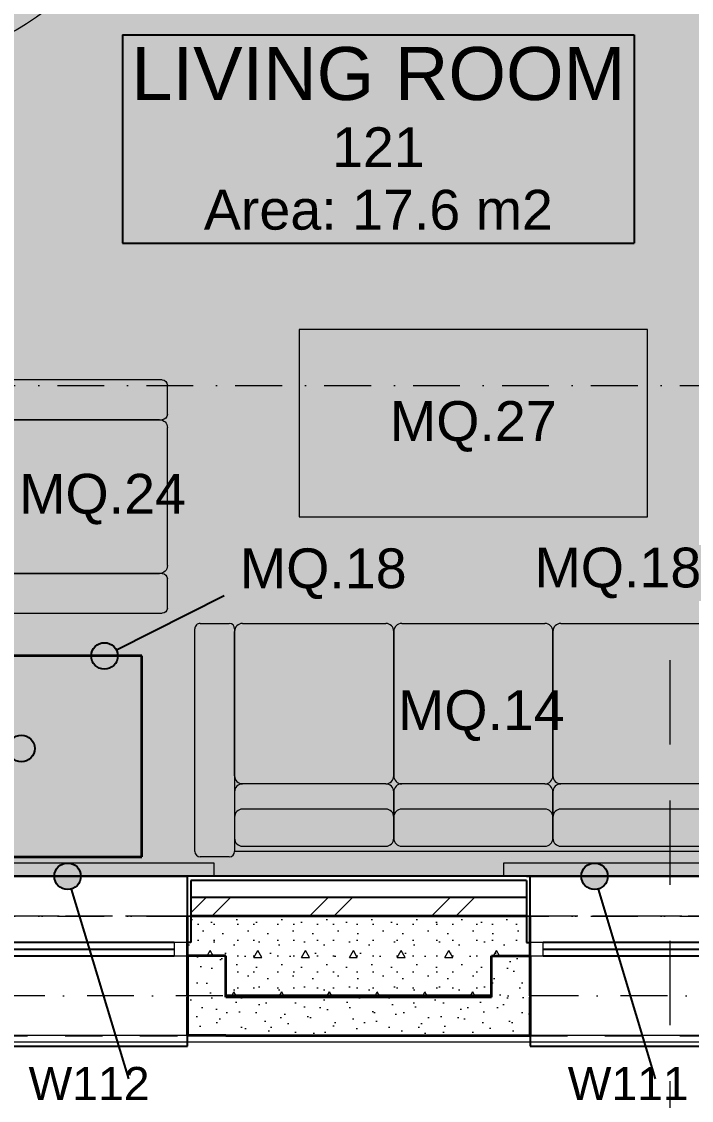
# Model space of a CAD drawing. Header units: millimetres. Extents: x -14278 to 101222, y -22378 to 34603.
# Drawn here: x 8934 to 11460, y -695 to 3372 of the extents above; entities that cross this region are included whole.
import ezdxf
from ezdxf.enums import TextEntityAlignment as Align

# ---------------------------------------------------------------- set-up
doc = ezdxf.new("R2010")
doc.units = ezdxf.units.MM
doc.header["$MEASUREMENT"] = 0
for name, pattern in [('Dashed', [282.222223, 141.111112, -141.111112]), ('Dot & Dashed', [335.138881, 176.388884, -88.194442, 0, -70.555556]), ('Hidden Line', [195.611112, 141.111112, -54.5]), ('Long Dashed', [529.166651, 317.499995, -211.666656])]:
    doc.linetypes.add(name, pattern=pattern)
for name, color, linetype in [('A-Zz_20_10_90-T_TextFFEInternal', 7, 'Continuous'), ('A-Zz_20_10_90-T_TextWindow', 7, 'Continuous'), ('A-Zz_60_50_80-P_MarkerSection', 7, 'Continuous'), ('NewA-Ee_25_10-M_WallsExternal', 7, 'Continuous'), ('NewA-Ee_25_10-M_WallsInternal', 7, 'Continuous'), ('NewA-Ee_30_40-M_Floors', 7, 'Continuous'), ('NewA-Ee_30_60-M_Pavements', 7, 'Continuous'), ('NewA-Ee_40_20-M_GeneralFFAndEInternalFixed', 7, 'Continuous'), ('NewA-Ee_40_20-M_GeneralFFAndEInternalMovable', 7, 'Continuous'), ('NewA-SL-M_SpacesExternal', 7, 'Continuous'), ('NewA-SL-M_SpacesInternal', 7, 'Continuous'), ('NewA-Ss_30_25-M_CeilingAndSoffitSystems', 7, 'Continuous'), ('NewA-Zz_20_10_90-T_TextFFEInternal', 7, 'Continuous'), ('NewA-Zz_35_40_80-M_GridStructural', 7, 'Continuous'), ('NewA-Zz_50_10_70-P_BoundarySiteRed', 7, 'Continuous'), ('NewA-Zz_50_90_00-M_GrossInternal', 7, 'Continuous')]:
    doc.layers.add(name, color=color, linetype=linetype)
doc.styles.add('GENERATED_STYLE_1', font='')
doc.styles.get('GENERATED_STYLE_1').set_extended_font_data('Arial')
pattern_1 = [(0, (0, 0), (0, 86.60254), [0, -50]), (0, (25, 43.3), (0, 86.60254), [0, -50])]
pattern_2 = [(45, (0, 175), (-55.68466, 55.68466), [0, -52.5, 0, -78.75]), (110, (175, 175), (74.0008, 26.9341), [0, -38.5, 0, -66.5])]

# ---------------------------------------------------------------- blocks, each defined once
blk = doc.blocks.new('Beam_1_1', base_point=(28050, 0))
at = {"layer": 'NewA-Ee_25_10-M_WallsExternal', "color": 251, "linetype": 'Dot & Dashed', "lineweight": 13}
blk.add_line((28050, 0), (8350, 0), dxfattribs=at)
at = {"layer": 'NewA-Ee_25_10-M_WallsExternal', "color": 6, "linetype": 'Hidden Line', "lineweight": 13}
blk.add_line((28050, 0), (8350, 0), dxfattribs=at)
blk = doc.blocks.new('LIVING ROOM_121_20_1', base_point=(10279.5, 2968.8))
at = {"layer": 'NewA-SL-M_SpacesInternal', "linetype": 'Continuous'}
for p, q in [((9315.2, 3322.4), (9315.2, 3008.1)), ((9315.2, 3322.4), (11243.9, 3322.4)), ((11243.9, 3322.4), (11243.9, 3008.1)), ((9315.2, 3008.1), (9315.2, 2772.4)), ((11243.9, 3008.1), (11243.9, 2772.4)), ((9315.2, 2772.4), (9315.2, 2536.6)), ((11243.9, 2772.4), (11243.9, 2536.6)), ((9315.2, 2536.6), (11243.9, 2536.6))]:
    blk.add_line(p, q, dxfattribs=at)
at = {"layer": 'NewA-SL-M_SpacesInternal', "color": 253, "linetype": 'Continuous', "lineweight": 13}
blk.add_line((8500.3, 150.3), (12799.2, 150.3), dxfattribs=at)
at = {"layer": 'NewA-SL-M_SpacesInternal', "color": 5, "lineweight": 70, "style": 'GENERATED_STYLE_1'}
for tag, height, p in [('ROOM_NAME', 200, (10279.5, 3276.6)), ('ROOM_NUMBER', 150, (10279.5, 2973.8)), ('adj_text', 150, (10279.5, 2738.1))]:
    blk.add_attdef(tag, text='', height=height, dxfattribs=at).set_placement(p, align=Align.TOP_CENTER)
blk = doc.blocks.new('TERRACE_Terrace_27_1', base_point=(12569.3, -4606.1))
at = {"layer": 'NewA-SL-M_SpacesExternal', "color": 253, "linetype": 'Continuous', "lineweight": 13}
blk.add_line((28524.7, -449.8), (7900.2, -449.8), dxfattribs=at)
at = {"layer": 'NewA-SL-M_SpacesExternal', "color": 5, "lineweight": 70, "style": 'GENERATED_STYLE_1'}
for tag, height, p in [('ROOM_NAME_0', 200, (12569.3, -4298.2)), ('ROOM_NAME_1', 150, (12569.3, -4601.1)), ('adj_text', 150, (12569.3, -4836.8))]:
    blk.add_attdef(tag, text='', height=height, dxfattribs=at).set_placement(p, align=Align.TOP_CENTER)
blk = doc.blocks.new('Mesh_1_1', base_point=(14339.9, 34603))
at = {"layer": 'NewA-Ee_30_60-M_Pavements', "color": 254, "linetype": 'Continuous', "lineweight": 13, "flags": 128}
blk.add_lwpolyline([(14339.9, 34603, -0.414214), (42830.6, 6112.3, -0.414214), (14339.9, -22378.4, -0.414214), (-14150.7, 6112.3, -0.414214)], format="xyb", close=True, dxfattribs=at)
blk.add_lwpolyline([(-474.7, 15724.7), (35324.7, 15724.7), (35324.7, 6075.3), (28524.7, 6075.3), (28524.7, -474.7), (7900.2, -474.7), (7900.2, 2666.8), (6124.7, 2666.8), (6124.7, 1525.3), (1425.3, 1525.3), (1425.3, 6075.3), (-474.7, 6075.3)], close=True, dxfattribs=at)
blk = doc.blocks.new('Slab_4_1', base_point=(11328, 15324.9))
at = {"layer": 'NewA-Ee_30_40-M_Floors', "linetype": 'Continuous', "lineweight": 13}
blk.add_hatch(color=254, dxfattribs=at).paths.add_polyline_path([(11328, 15324.9), (11328, 15099.7), (150.3, 15099.7), (150.3, 9350.5), (-124.9, 9350.5), (-124.9, 8300.5), (150.3, 8300.5), (150.3, 6700.3), (2050.3, 6700.3), (2050.3, 2150.3), (5499.7, 2150.3), (5499.7, 3091.8), (6214.3, 3091.8), (6214.3, 2766.8), (7714.3, 2766.8), (7714.3, 3091.8), (8455.6, 3091.8), (8500.3, 150.3), (16363.1, 150.3), (16363.1, -124.9), (17413.1, -124.9), (17413.1, 150.3), (27899.7, 150.3), (27899.7, 6700.3), (34699.7, 6700.3), (34699.7, 15099.7), (34639.4, 15099.7), (34639.4, 15324.9), (32809.4, 15324.9), (32809.4, 15099.7), (13158, 15099.7), (13158, 15324.9)])
at = {"layer": 'NewA-Ee_30_40-M_Floors', "color": 6, "linetype": 'Continuous', "lineweight": 13, "flags": 128}
blk.add_lwpolyline([(27899.7, 150.3), (17413.1, 150.3), (17413.1, -124.9), (16363.1, -124.9), (16363.1, 150.3), (8500.3, 150.3), (8455.6, 3091.8), (7714.3, 3091.8), (7714.3, 2766.8), (6214.3, 2766.8), (6214.3, 3091.8), (5499.7, 3091.8)], dxfattribs=at)
blk = doc.blocks.new('Slab_21_1', base_point=(8500.3, 150.3))
at = {"layer": 'NewA-Ss_30_25-M_CeilingAndSoffitSystems', "linetype": 'Continuous', "lineweight": 0}
blk.add_hatch(color=255, dxfattribs=at).paths.add_polyline_path([(8500.3, 150.3), (12783, 150.3), (12783, 4242), (8455.6, 4242), (8455.6, 3091.8), (8500.3, 3091.8)])
at = {"layer": 'NewA-Ss_30_25-M_CeilingAndSoffitSystems', "color": 6, "linetype": 'Continuous', "lineweight": 13, "flags": 128}
blk.add_lwpolyline([(8500.3, 150.3), (8500.3, 3091.8), (8455.6, 3091.8), (8455.6, 4242), (12783, 4242), (12783, 150.3)], close=True, dxfattribs=at)
blk = doc.blocks.new('Door 19_7')
at = {"layer": 'NewA-Ee_25_10-M_WallsInternal', "linetype": 'Continuous'}
for p, q in [((-224.4, 625.8), (-192.6, 657.6)), ((-192.6, 657.6), (-104.2, 569.2)), ((-136, 537.4), (-224.4, 625.8)), ((-104.2, 569.2), (-136, 537.4)), ((-136, 537.4), (-120.1, 553.3)), ((344.8, 56.6), (-136, 537.4)), ((-120.1, 553.3), (-104.2, 569.2)), ((360.7, 72.5), (-120.1, 553.3)), ((-120.1, 553.3), (360.7, 72.5)), ((-120.1, 553.3), (360.7, 72.5)), ((-104.2, 569.2), (376.6, 88.4)), ((344.8, 56.6), (376.6, 88.4)), ((376.6, 88.4), (360.7, 72.5)), ((376.6, 88.4), (465, 0)), ((360.7, 72.5), (344.8, 56.6)), ((433.2, -31.8), (344.8, 56.6)), ((-465, 0), (-505, 0)), ((-505, 0), (-505, -125)), ((-465, -125), (-465, 0)), ((465, 0), (433.2, -31.8)), ((505, 0), (465, 0)), ((465, 0), (465, -125)), ((505, -125), (505, 0)), ((-505, -125), (-465, -125)), ((465, -125), (505, -125))]:
    blk.add_line(p, q, dxfattribs=at)
at = {"layer": 'NewA-Ee_25_10-M_WallsInternal', "color": 92, "linetype": 'Continuous', "lineweight": 35}
for p, q in [((-505, 0), (-505, -125)), ((505, 0), (505, -125))]:
    blk.add_line(p, q, dxfattribs=at)
at = {"layer": 'NewA-Ee_25_10-M_WallsInternal', "color": 6, "linetype": 'Continuous', "lineweight": 13}
blk.add_arc((465, 0), 930, 135, 180, dxfattribs=at)
blk = doc.blocks.new('D Marker 19')
at = {"layer": 'NewA-Ee_25_10-M_WallsInternal', "style": 'GENERATED_STYLE_1'}
blk.add_attdef('AC_WIDO_ID', text='', height=125, dxfattribs=at).set_placement((-262.1, 94.8), align=Align.BOTTOM_LEFT)
blk = doc.blocks.new('Wall_43_1', base_point=(8455.6, 4242))
at = {"layer": 'NewA-Ee_25_10-M_WallsInternal', "color": 92, "linetype": 'Continuous', "lineweight": 35}
for p, q in [((8455.6, 4189.9), (8330.6, 4189.9)), ((8455.6, 3179.9), (8330.6, 3179.9))]:
    blk.add_line(p, q, dxfattribs=at)
at = {"layer": 'NewA-Ee_25_10-M_WallsInternal', "color": 92, "linetype": 'Continuous', "lineweight": 35, "flags": 128}
for points in [[(8330.6, 4242), (8330.6, 4189.9)], [(8455.6, 4189.9), (8455.6, 4242)], [(8330.6, 3179.9), (8330.6, 3091.8)], [(8455.6, 3091.8), (8455.6, 3179.9)], [(8330.6, 3091.8), (8455.6, 3091.8)]]:
    blk.add_lwpolyline(points, dxfattribs=at)
at = {"layer": 'NewA-Ee_25_10-M_WallsInternal', "linetype": 'Continuous', "xscale": -1, "zscale": 1000, "rotation": 270}
blk.add_blockref('Door 19_7', (8455.6, 3684.9), dxfattribs=at)
at = {"layer": 'NewA-Ee_25_10-M_WallsInternal'}
ref = blk.add_blockref('D Marker 19', (8455.6, 3684.9), dxfattribs=dict(at, rotation=270))
ref.add_attrib('AC_WIDO_ID', 'D121', dxfattribs={"color": 7, "height": 125, "rotation": 90, "style": 'GENERATED_STYLE_1'}).set_placement((8670.2, 3475.3), align=Align.BOTTOM_LEFT)
blk = doc.blocks.new('Window 19_5')
at = {"layer": 'NewA-Ee_25_10-M_WallsExternal', "linetype": 'Continuous'}
for p, q in [((-372, 300), (-372, 340)), ((-372, 340), (372, 340)), ((372, 340), (372, 300)), ((-322, 0), (322, 0)), ((-322, -25), (322, -25)), ((322, -50), (-322, -50)), ((-372, -300.1), (372, -300.1))]:
    blk.add_line(p, q, dxfattribs=at)
at = {"layer": 'NewA-Ee_25_10-M_WallsExternal', "linetype": 'Dashed'}
blk.add_line((-372, 300), (372, 300), dxfattribs=at)
at = {"layer": 'NewA-Ee_25_10-M_WallsExternal', "color": 24, "linetype": 'Continuous', "lineweight": 13}
for p, q in [((-372, 0), (-322, 0)), ((-322, 0), (-322, -50)), ((322, -50), (322, 0)), ((322, 0), (372, 0)), ((-322, -50), (-372, -50)), ((372, -50), (322, -50))]:
    blk.add_line(p, q, dxfattribs=at)
at = {"layer": 'NewA-Ee_25_10-M_WallsExternal', "color": 92, "linetype": 'Continuous', "lineweight": 35}
for p, q in [((-372, 0), (-372, -50)), ((372, 0), (372, -50))]:
    blk.add_line(p, q, dxfattribs=at)
blk = doc.blocks.new('Wall_57_1', base_point=(16200, 0))
at = {"layer": 'NewA-Ee_25_10-M_WallsExternal', "linetype": 'Continuous', "lineweight": 13}
h = blk.add_hatch(dxfattribs=at)
h.set_pattern_fill('Plaster_0001', color=6, style=0, pattern_type=2)
h.set_pattern_definition(pattern_1)
h.paths.add_polyline_path([(9573, 150.3), (9560, 150.3), (9560, -99.8), (9573, -99.8)])
h = blk.add_hatch(dxfattribs=at)
h.set_pattern_fill('Plaster_0001', color=6, style=0, pattern_type=2)
h.set_pattern_definition(pattern_1)
h.paths.add_polyline_path([(10838.3, 150.3), (9573, 150.3), (9573, 133.9), (10838.3, 133.9)])
h = blk.add_hatch(dxfattribs=at)
h.set_pattern_fill('Plaster_0001', color=6, style=0, pattern_type=2)
h.set_pattern_definition(pattern_1)
h.paths.add_polyline_path([(10838.3, 150.3), (10838.3, -99.8), (10851.3, -99.8), (10851.3, 150.3)])
h = blk.add_hatch(dxfattribs=at)
h.set_pattern_fill('Insulation_0001', color=6, style=0, pattern_type=2)
h.set_pattern_definition([(45, (0, 0), (-229.81, 229.81), []), (45, (-45.96, 45.96), (-229.81, 229.81), [])])
h.paths.add_polyline_path([(9573, 0), (10838.3, 0), (10838.3, 70.4), (9573, 70.4)])
h = blk.add_hatch(dxfattribs=at)
h.set_pattern_fill('Structural_Concrete_0001', color=6, style=0, pattern_type=2)
h.set_pattern_definition([(0, (0, 0), (0, 311.769), [30, -150]), (0, (90, 155.9), (0, 311.769), [30, -150]), (60, (0, 0), (-270, 155.885), [30, -150]), (60, (180, 0), (-270, 155.885), [30, -150]), (120, (30, 0), (270, 155.885), [30, -150]), (120, (210, 0), (270, 155.885), [30, -150]), (0, (0, 30), (0, 60), [0, -60, 0, -90]), (45, (30, 30), (-42.4264, 42.4264), [0, -45, 0, -75])])
h.paths.add_polyline_path([(9560, -149.8), (9705, -149.8), (9705, -300), (10706.3, -300), (10706.3, -149.8), (10851.3, -149.8), (10851.3, -99.8), (10838.3, -99.8), (10838.3, 0), (9573, 0), (9573, -99.8), (9560, -99.8)])
h = blk.add_hatch(dxfattribs=at)
h.set_pattern_fill('Cut_Stone_0001', color=6, style=0, pattern_type=2)
h.set_pattern_definition(pattern_2)
h.paths.add_polyline_path([(9705, -449.8), (9705, -149.8), (9560, -149.8), (9560, -449.8)])
h = blk.add_hatch(dxfattribs=at)
h.set_pattern_fill('Cut_Stone_0001', color=6, style=0, pattern_type=2)
h.set_pattern_definition(pattern_2)
h.paths.add_polyline_path([(10706.3, -449.8), (10851.3, -449.8), (10851.3, -149.8), (10706.3, -149.8)])
h = blk.add_hatch(dxfattribs=at)
h.set_pattern_fill('Cut_Stone_0001', color=6, style=0, pattern_type=2)
h.set_pattern_definition(pattern_2)
h.paths.add_polyline_path([(10706.3, -304.8), (9705, -304.8), (9705, -449.8), (10706.3, -449.8)])
at = {"layer": 'NewA-Ee_25_10-M_WallsExternal', "linetype": 'Continuous'}
for p, q in [((9573, 150.3), (9560, 150.3)), ((9560, -99.8), (9560, 150.3)), ((9560, 133.9), (9560, 150.3)), ((9560, 70.4), (9560, 133.9)), ((10838.3, 133.9), (9573, 133.9)), ((9573, 133.9), (9573, -99.8)), ((10838.3, 150.3), (10851.3, 150.3)), ((10838.3, 133.9), (10838.3, -99.8)), ((10851.3, -99.8), (10851.3, 150.3)), ((10851.3, 133.9), (10851.3, 150.3)), ((10851.3, 70.4), (10851.3, 133.9)), ((9560, 0), (9560, 70.4)), ((10838.3, 70.4), (9573, 70.4)), ((10851.3, 0), (10851.3, 70.4)), ((9573, -99.8), (9560, -99.8)), ((10838.3, -99.8), (10851.3, -99.8))]:
    blk.add_line(p, q, dxfattribs=at)
at = {"layer": 'NewA-Ee_25_10-M_WallsExternal', "color": 92, "linetype": 'Continuous', "lineweight": 35}
for p, q in [((9560, -99.8), (9560, 0)), ((10838.3, 0), (9573, 0)), ((10851.3, -99.8), (10851.3, 0)), ((9560, -149.8), (9560, -99.8)), ((10851.3, -149.8), (10851.3, -99.8)), ((9705, -149.8), (9560, -149.8)), ((9560, -149.8), (9560, -449.8)), ((9560, -300), (9560, -149.8)), ((9705, -304.8), (9705, -149.8)), ((10706.3, -149.8), (10851.3, -149.8)), ((10706.3, -304.8), (10706.3, -149.8)), ((10851.3, -149.8), (10851.3, -449.8)), ((10851.3, -300), (10851.3, -149.8)), ((9560, -449.8), (9560, -304.8)), ((10706.3, -300), (9705, -300)), ((10706.3, -304.8), (9705, -304.8)), ((10851.3, -449.8), (10851.3, -304.8)), ((9705, -449.8), (9560, -449.8)), ((10706.3, -449.8), (10851.3, -449.8))]:
    blk.add_line(p, q, dxfattribs=at)
at = {"layer": 'NewA-Ee_25_10-M_WallsExternal', "linetype": 'Continuous', "flags": 128}
blk.add_lwpolyline([(10838.3, 150.3), (9573, 150.3)], dxfattribs=at)
at = {"layer": 'NewA-Ee_25_10-M_WallsExternal', "color": 92, "linetype": 'Continuous', "lineweight": 35, "flags": 128}
blk.add_lwpolyline([(9705, -449.8), (10706.3, -449.8)], dxfattribs=at)
at = {"layer": 'NewA-Ee_25_10-M_WallsExternal', "linetype": 'Continuous', "xscale": -1, "zscale": 1000, "rotation": 180}
for p in [(9188, -149.8), (11223.3, -149.8)]:
    blk.add_blockref('Window 19_5', p, dxfattribs=at)
blk = doc.blocks.new('Standard grid marker_2')
at = {"layer": 'NewA-Zz_35_40_80-M_GridStructural', "color": 6, "linetype": 'Dot & Dashed', "lineweight": 13}
blk.add_line((1000, 0), (40175.6, 0), dxfattribs=at)
at = {"layer": 'NewA-Zz_35_40_80-M_GridStructural', "style": 'GENERATED_STYLE_1'}
blk.add_attdef('AC_MarkerText_1', text='', height=250, dxfattribs=at).set_placement((41425.6, 14.3), align=Align.MIDDLE_CENTER)
blk = doc.blocks.new('Standard grid marker_4')
at = {"layer": 'NewA-Zz_35_40_80-M_GridStructural', "color": 6, "linetype": 'Dot & Dashed', "lineweight": 13}
blk.add_line((1000, 0), (40175.6, 0), dxfattribs=at)
blk = doc.blocks.new('Sofa 19')
at = {"layer": 'NewA-Ee_40_20-M_GeneralFFAndEInternalMovable', "color": 1, "linetype": 'Continuous', "lineweight": 18}
for p, q in [((20, 980), (130, 980)), ((750, 980), (860, 980)), ((0, 20), (0, 960)), ((150, 960), (150, 20)), ((150, 960), (730, 960)), ((700, 940), (180, 940)), ((730, 20), (730, 960)), ((880, 960), (880, 20)), ((150, 910), (150, 734.7)), ((730, 734.7), (730, 910)), ((180, 800), (700, 800)), ((180, 704.7), (700, 704.7)), ((180, 704.7), (700, 704.7)), ((150, 30), (150, 674.7)), ((730, 674.7), (730, 30)), ((130, 0), (20, 0)), ((700, 0), (180, 0)), ((860, 0), (750, 0))]:
    blk.add_line(p, q, dxfattribs=at)
for centre, radius, start, end in [((20, 960), 20, 90, 180), ((130, 960), 20, 0, 90), ((750, 960), 20, 90, 180), ((860, 960), 20, 0, 90), ((180, 910), 30, 90, 180), ((700, 910), 30, 0, 90), ((180, 830), 30, 180, 270), ((700, 830), 30, 270, 0), ((180, 734.7), 30, 180, 270), ((700, 734.7), 30, 270, 0), ((180, 674.7), 30, 90, 180), ((700, 674.7), 30, 0, 90), ((20, 20), 20, 180, 270), ((130, 20), 20, 270, 0), ((180, 30), 30, 180, 270), ((700, 30), 30, 270, 0), ((750, 20), 20, 180, 270), ((860, 20), 20, 270, 0)]:
    blk.add_arc(centre, radius, start, end, dxfattribs=at)
blk = doc.blocks.new('Rectangular Table 01 19')
at = {"layer": 'NewA-Ee_40_20-M_GeneralFFAndEInternalMovable', "color": 92, "linetype": 'Continuous', "lineweight": 35}
for p, q in [((706.4375, 757.2375), (0, 757.2375)), ((0, 757.2375), (0, 0)), ((706.4375, 0), (706.4375, 757.2375)), ((0, 0), (706.4375, 0))]:
    blk.add_line(p, q, dxfattribs=at)
blk = doc.blocks.new('Sofa 19_2')
at = {"layer": 'NewA-Ee_40_20-M_GeneralFFAndEInternalMovable', "color": 1, "linetype": 'Continuous', "lineweight": 18}
for p, q in [((0, 20), (0, 860)), ((20, 880), (130, 880)), ((150, 860), (150, 20)), ((150, 860), (1950, 860)), ((1950, 20), (1950, 860)), ((1970, 880), (2080, 880)), ((2100, 860), (2100, 20)), ((720, 840), (180, 840)), ((1320, 840), (780, 840)), ((1920, 840), (1380, 840)), ((150, 810), (150, 634.7)), ((750, 634.7), (750, 810)), ((750, 810), (750, 634.7)), ((1350, 634.7), (1350, 810)), ((1350, 810), (1350, 634.7)), ((1950, 634.7), (1950, 810)), ((180, 700), (720, 700)), ((780, 700), (1320, 700)), ((1380, 700), (1920, 700)), ((150, 30), (150, 574.7)), ((180, 604.7), (720, 604.7)), ((180, 604.7), (720, 604.7)), ((750, 574.7), (750, 30)), ((750, 30), (750, 574.7)), ((780, 604.7), (1320, 604.7)), ((780, 604.7), (1320, 604.7)), ((1350, 574.7), (1350, 30)), ((1350, 30), (1350, 574.7)), ((1380, 604.7), (1920, 604.7)), ((1380, 604.7), (1920, 604.7)), ((1950, 574.7), (1950, 30)), ((130, 0), (20, 0)), ((720, 0), (180, 0)), ((1320, 0), (780, 0)), ((1920, 0), (1380, 0)), ((2080, 0), (1970, 0))]:
    blk.add_line(p, q, dxfattribs=at)
for centre, radius, start, end in [((20, 860), 20, 90, 180), ((130, 860), 20, 0, 90), ((1970, 860), 20, 90, 180), ((2080, 860), 20, 0, 90), ((180, 810), 30, 90, 180), ((720, 810), 30, 0, 90), ((780, 810), 30, 90, 180), ((1320, 810), 30, 0, 90), ((1380, 810), 30, 90, 180), ((1920, 810), 30, 0, 90), ((180, 730), 30, 180, 270), ((720, 730), 30, 270, 0), ((780, 730), 30, 180, 270), ((1320, 730), 30, 270, 0), ((1380, 730), 30, 180, 270), ((1920, 730), 30, 270, 0), ((180, 634.7), 30, 180, 270), ((720, 634.7), 30, 270, 0), ((780, 634.7), 30, 180, 270), ((1320, 634.7), 30, 270, 0), ((1380, 634.7), 30, 180, 270), ((1920, 634.7), 30, 270, 0), ((180, 574.7), 30, 90, 180), ((720, 574.7), 30, 0, 90), ((780, 574.7), 30, 90, 180), ((1320, 574.7), 30, 0, 90), ((1380, 574.7), 30, 90, 180), ((1920, 574.7), 30, 0, 90), ((20, 20), 20, 180, 270), ((130, 20), 20, 270, 0), ((180, 30), 30, 180, 270), ((720, 30), 30, 270, 0), ((780, 30), 30, 180, 270), ((1320, 30), 30, 270, 0), ((1380, 30), 30, 180, 270), ((1920, 30), 30, 270, 0), ((1970, 20), 20, 180, 270), ((2080, 20), 20, 270, 0)]:
    blk.add_arc(centre, radius, start, end, dxfattribs=at)
blk = doc.blocks.new('Rectangular Table 01 19_2')
at = {"layer": 'NewA-Ee_40_20-M_GeneralFFAndEInternalMovable', "color": 1, "linetype": 'Continuous', "lineweight": 18}
for p, q in [((1312.8625, 706.4375), (0, 706.4375)), ((0, 706.4375), (0, 0)), ((1312.8625, 0), (1312.8625, 706.4375)), ((0, 0), (1312.8625, 0))]:
    blk.add_line(p, q, dxfattribs=at)
blk = doc.blocks.new('Venetian Blind 19_2')
at = {"layer": 'NewA-Ee_40_20-M_GeneralFFAndEInternalFixed', "color": 1, "linetype": 'Continuous', "lineweight": 18}
for p, q in [((944, 50), (0, 50)), ((0, 50), (0, 0)), ((944, 0), (944, 50)), ((0, 0), (944, 0))]:
    blk.add_line(p, q, dxfattribs=at)
blk = doc.blocks.new('Line_39_1', base_point=(9698.1, 1208))
at = {"layer": 'NewA-Zz_20_10_90-T_TextFFEInternal', "linetype": 'Continuous'}
blk.add_hatch(color=256, dxfattribs=at).paths.add_polyline_path([(9296.9, 980.9), (9293.1, 1000), (9282.3, 1016.2), (9266, 1027.1), (9246.9, 1030.9), (9227.8, 1027.1), (9211.6, 1016.2), (9200.7, 1000), (9196.9, 980.9), (9200.7, 961.7), (9211.6, 945.5), (9227.8, 934.7), (9246.9, 930.9), (9266, 934.7), (9282.3, 945.5), (9293.1, 961.7)])
blk.add_line((9698.1, 1208), (9291.6, 1003.4), dxfattribs=at)
blk.add_circle((9246.9, 980.9), 50, dxfattribs=at)
blk = doc.blocks.new('Line_40_1', base_point=(7187.7, 632.3))
at = {"layer": 'NewA-Zz_20_10_90-T_TextFFEInternal', "linetype": 'Continuous'}
blk.add_hatch(color=256, dxfattribs=at).paths.add_polyline_path([(8984, 632.3), (8980.2, 651.4), (8969.4, 667.7), (8953.1, 678.5), (8934, 682.3), (8914.9, 678.5), (8898.7, 667.7), (8887.8, 651.4), (8884, 632.3), (8887.8, 613.2), (8898.7, 597), (8914.9, 586.1), (8934, 582.3), (8953.1, 586.1), (8969.4, 597), (8980.2, 613.2)])
blk.add_line((7187.7, 632.3), (8884, 632.3), dxfattribs=at)
blk.add_circle((8934, 632.3), 50, dxfattribs=at)
blk = doc.blocks.new('Line_53_1', base_point=(9338.2, -613.6))
at = {"layer": 'NewA-Zz_20_10_90-T_TextFFEInternal', "linetype": 'Continuous'}
blk.add_hatch(color=256, dxfattribs=at).paths.add_polyline_path([(9158, 150.3), (9154.2, 169.4), (9143.3, 185.6), (9127.1, 196.5), (9108, 200.3), (9088.8, 196.5), (9072.6, 185.6), (9061.8, 169.4), (9058, 150.3), (9061.8, 131.2), (9072.6, 114.9), (9088.8, 104.1), (9108, 100.3), (9127.1, 104.1), (9143.3, 114.9), (9154.2, 131.2)])
blk.add_line((9338.2, -613.6), (9122.4, 102.4), dxfattribs=at)
blk.add_circle((9108, 150.3), 50, dxfattribs=at)
blk = doc.blocks.new('Line_54_1', base_point=(11324.8, -613.6))
at = {"layer": 'NewA-Zz_20_10_90-T_TextFFEInternal', "linetype": 'Continuous'}
blk.add_hatch(color=256, dxfattribs=at).paths.add_polyline_path([(11144.6, 150.3), (11140.8, 169.4), (11130, 185.6), (11113.8, 196.5), (11094.6, 200.3), (11075.5, 196.5), (11059.3, 185.6), (11048.4, 169.4), (11044.6, 150.3), (11048.4, 131.2), (11059.3, 114.9), (11075.5, 104.1), (11094.6, 100.3), (11113.8, 104.1), (11130, 114.9), (11140.8, 131.2)])
blk.add_line((11324.8, -613.6), (11109.1, 102.4), dxfattribs=at)
blk.add_circle((11094.6, 150.3), 50, dxfattribs=at)
blk = doc.blocks.new('Cutting Plane_2_1', base_point=(11379.6, -2269))
at = {"layer": 'A-Zz_60_50_80-P_MarkerSection', "color": 6, "linetype": 'Long Dashed', "lineweight": 13}
blk.add_line((11379.6, -1469), (11379.6, 1143.6), dxfattribs=at)
blk = doc.blocks.new('Label_11_1', base_point=(10796.5, -489.8))
at = {"layer": 'A-Zz_20_10_90-T_TextWindow', "insert": (11221.5, -568.4), "char_height": 125, "attachment_point": 2, "style": 'GENERATED_STYLE_1'}
blk.add_mtext('\\fArial|b0|i0|c0|p34;W111\\fArial|b0|i0|c0|p34;\\fArial|b0|i0|c0|p34;\\fArial|b0|i0|c0|p34;\\fArial|b0|i0|c0|p34;\\fArial|b0|i0|c0|p34;\\fArial|b0|i0|c0|p34;\\fArial|b0|i0|c0|p34;\\fArial|b0|i0|c0|p34;\\fArial|b0|i0|c0|p34;\\fArial|b0|i0|c0|p34;\\fArial|b0|i0|c0|p34;\\fArial|b0|i0|c0|p34;\\fArial|b0|i0|c0|p34;\\fArial|b0|i0|c0|p34;\\fArial|b0|i0|c0|p34;\\fArial|b0|i0|c0|p34;\\fArial|b0|i0|c0|p34;\\fArial|b0|i0|c0|p34;\\fArial|b0|i0|c0|p34;\\fArial|b0|i0|c0|p34;\\fArial|b0|i0|c0|p34;\\fArial|b0|i0|c0|p34;\\fArial|b0|i0|c0|p34;\\fArial|b0|i0|c0|p34;\\fArial|b0|i0|c0|p34;\\fArial|b0|i0|c0|p34;\\fArial|b0|i0|c0|p34;\\fArial|b0|i0|c0|p34;\\fArial|b0|i0|c0|p34;}', dxfattribs=at)
blk = doc.blocks.new('Label_12_1', base_point=(8763.7, -489.8))
at = {"layer": 'A-Zz_20_10_90-T_TextWindow', "insert": (9188.7, -568.4), "char_height": 125, "attachment_point": 2, "style": 'GENERATED_STYLE_1'}
blk.add_mtext('\\fArial|b0|i0|c0|p34;W112\\fArial|b0|i0|c0|p34;\\fArial|b0|i0|c0|p34;\\fArial|b0|i0|c0|p34;\\fArial|b0|i0|c0|p34;\\fArial|b0|i0|c0|p34;\\fArial|b0|i0|c0|p34;\\fArial|b0|i0|c0|p34;\\fArial|b0|i0|c0|p34;\\fArial|b0|i0|c0|p34;\\fArial|b0|i0|c0|p34;\\fArial|b0|i0|c0|p34;\\fArial|b0|i0|c0|p34;\\fArial|b0|i0|c0|p34;\\fArial|b0|i0|c0|p34;\\fArial|b0|i0|c0|p34;\\fArial|b0|i0|c0|p34;\\fArial|b0|i0|c0|p34;\\fArial|b0|i0|c0|p34;\\fArial|b0|i0|c0|p34;\\fArial|b0|i0|c0|p34;\\fArial|b0|i0|c0|p34;\\fArial|b0|i0|c0|p34;\\fArial|b0|i0|c0|p34;\\fArial|b0|i0|c0|p34;\\fArial|b0|i0|c0|p34;\\fArial|b0|i0|c0|p34;\\fArial|b0|i0|c0|p34;\\fArial|b0|i0|c0|p34;\\fArial|b0|i0|c0|p34;}', dxfattribs=at)
blk = doc.blocks.new('Label_40_1', base_point=(10242.9, 935.8))
at = {"layer": 'A-Zz_20_10_90-T_TextFFEInternal', "insert": (10667.9, 851.5), "char_height": 150, "attachment_point": 2, "style": 'GENERATED_STYLE_1'}
blk.add_mtext('\\fArial|b0|i0|c0|p34;MQ.14\\fArial|b0|i0|c0|p34;\\fArial|b0|i0|c0|p34;\\fArial|b0|i0|c0|p34;\\fArial|b0|i0|c0|p34;\\fArial|b0|i0|c0|p34;\\fArial|b0|i0|c0|p34;\\fArial|b0|i0|c0|p34;\\fArial|b0|i0|c0|p34;\\fArial|b0|i0|c0|p34;\\fArial|b0|i0|c0|p34;\\fArial|b0|i0|c0|p34;\\fArial|b0|i0|c0|p34;\\fArial|b0|i0|c0|p34;\\fArial|b0|i0|c0|p34;\\fArial|b0|i0|c0|p34;\\fArial|b0|i0|c0|p34;\\fArial|b0|i0|c0|p34;\\fArial|b0|i0|c0|p34;\\fArial|b0|i0|c0|p34;\\fArial|b0|i0|c0|p34;\\fArial|b0|i0|c0|p34;\\fArial|b0|i0|c0|p34;\\fArial|b0|i0|c0|p34;\\fArial|b0|i0|c0|p34;\\fArial|b0|i0|c0|p34;\\fArial|b0|i0|c0|p34;\\fArial|b0|i0|c0|p34;\\fArial|b0|i0|c0|p34;\\fArial|b0|i0|c0|p34;}', dxfattribs=at)
blk = doc.blocks.new('Label_42_1', base_point=(10212.4, 2025.8))
at = {"layer": 'A-Zz_20_10_90-T_TextFFEInternal', "insert": (10637.4, 1941.5), "char_height": 150, "attachment_point": 2, "style": 'GENERATED_STYLE_1'}
blk.add_mtext('\\fArial|b0|i0|c0|p34;MQ.27\\fArial|b0|i0|c0|p34;\\fArial|b0|i0|c0|p34;\\fArial|b0|i0|c0|p34;\\fArial|b0|i0|c0|p34;\\fArial|b0|i0|c0|p34;\\fArial|b0|i0|c0|p34;\\fArial|b0|i0|c0|p34;\\fArial|b0|i0|c0|p34;\\fArial|b0|i0|c0|p34;\\fArial|b0|i0|c0|p34;\\fArial|b0|i0|c0|p34;\\fArial|b0|i0|c0|p34;\\fArial|b0|i0|c0|p34;\\fArial|b0|i0|c0|p34;\\fArial|b0|i0|c0|p34;\\fArial|b0|i0|c0|p34;\\fArial|b0|i0|c0|p34;\\fArial|b0|i0|c0|p34;\\fArial|b0|i0|c0|p34;\\fArial|b0|i0|c0|p34;\\fArial|b0|i0|c0|p34;\\fArial|b0|i0|c0|p34;\\fArial|b0|i0|c0|p34;\\fArial|b0|i0|c0|p34;\\fArial|b0|i0|c0|p34;\\fArial|b0|i0|c0|p34;\\fArial|b0|i0|c0|p34;\\fArial|b0|i0|c0|p34;\\fArial|b0|i0|c0|p34;}', dxfattribs=at)
blk = doc.blocks.new('Label_43_1', base_point=(8814.5, 1751.7))
at = {"layer": 'A-Zz_20_10_90-T_TextFFEInternal', "insert": (9239.5, 1667.4), "char_height": 150, "attachment_point": 2, "style": 'GENERATED_STYLE_1'}
blk.add_mtext('\\fArial|b0|i0|c0|p34;MQ.24\\fArial|b0|i0|c0|p34;\\fArial|b0|i0|c0|p34;\\fArial|b0|i0|c0|p34;\\fArial|b0|i0|c0|p34;\\fArial|b0|i0|c0|p34;\\fArial|b0|i0|c0|p34;\\fArial|b0|i0|c0|p34;\\fArial|b0|i0|c0|p34;\\fArial|b0|i0|c0|p34;\\fArial|b0|i0|c0|p34;\\fArial|b0|i0|c0|p34;\\fArial|b0|i0|c0|p34;\\fArial|b0|i0|c0|p34;\\fArial|b0|i0|c0|p34;\\fArial|b0|i0|c0|p34;\\fArial|b0|i0|c0|p34;\\fArial|b0|i0|c0|p34;\\fArial|b0|i0|c0|p34;\\fArial|b0|i0|c0|p34;\\fArial|b0|i0|c0|p34;\\fArial|b0|i0|c0|p34;\\fArial|b0|i0|c0|p34;\\fArial|b0|i0|c0|p34;\\fArial|b0|i0|c0|p34;\\fArial|b0|i0|c0|p34;\\fArial|b0|i0|c0|p34;\\fArial|b0|i0|c0|p34;\\fArial|b0|i0|c0|p34;\\fArial|b0|i0|c0|p34;}', dxfattribs=at)
blk = doc.blocks.new('Label_107_1', base_point=(10757.4, 1473.6))
at = {"layer": 'A-Zz_20_10_90-T_TextFFEInternal', "insert": (11182.4, 1389.3), "char_height": 150, "attachment_point": 2, "style": 'GENERATED_STYLE_1'}
blk.add_mtext('\\fArial|b0|i0|c0|p34;MQ.18\\fArial|b0|i0|c0|p34;\\fArial|b0|i0|c0|p34;\\fArial|b0|i0|c0|p34;\\fArial|b0|i0|c0|p34;\\fArial|b0|i0|c0|p34;\\fArial|b0|i0|c0|p34;\\fArial|b0|i0|c0|p34;\\fArial|b0|i0|c0|p34;\\fArial|b0|i0|c0|p34;\\fArial|b0|i0|c0|p34;\\fArial|b0|i0|c0|p34;\\fArial|b0|i0|c0|p34;\\fArial|b0|i0|c0|p34;\\fArial|b0|i0|c0|p34;\\fArial|b0|i0|c0|p34;\\fArial|b0|i0|c0|p34;\\fArial|b0|i0|c0|p34;\\fArial|b0|i0|c0|p34;\\fArial|b0|i0|c0|p34;\\fArial|b0|i0|c0|p34;\\fArial|b0|i0|c0|p34;\\fArial|b0|i0|c0|p34;\\fArial|b0|i0|c0|p34;\\fArial|b0|i0|c0|p34;\\fArial|b0|i0|c0|p34;\\fArial|b0|i0|c0|p34;\\fArial|b0|i0|c0|p34;\\fArial|b0|i0|c0|p34;\\fArial|b0|i0|c0|p34;}', dxfattribs=at)
blk = doc.blocks.new('Label_108_1', base_point=(9646.7, 1470.7))
at = {"layer": 'A-Zz_20_10_90-T_TextFFEInternal', "insert": (10071.7, 1386.4), "char_height": 150, "attachment_point": 2, "style": 'GENERATED_STYLE_1'}
blk.add_mtext('\\fArial|b0|i0|c0|p34;MQ.18\\fArial|b0|i0|c0|p34;\\fArial|b0|i0|c0|p34;\\fArial|b0|i0|c0|p34;\\fArial|b0|i0|c0|p34;\\fArial|b0|i0|c0|p34;\\fArial|b0|i0|c0|p34;\\fArial|b0|i0|c0|p34;\\fArial|b0|i0|c0|p34;\\fArial|b0|i0|c0|p34;\\fArial|b0|i0|c0|p34;\\fArial|b0|i0|c0|p34;\\fArial|b0|i0|c0|p34;\\fArial|b0|i0|c0|p34;\\fArial|b0|i0|c0|p34;\\fArial|b0|i0|c0|p34;\\fArial|b0|i0|c0|p34;\\fArial|b0|i0|c0|p34;\\fArial|b0|i0|c0|p34;\\fArial|b0|i0|c0|p34;\\fArial|b0|i0|c0|p34;\\fArial|b0|i0|c0|p34;\\fArial|b0|i0|c0|p34;\\fArial|b0|i0|c0|p34;\\fArial|b0|i0|c0|p34;\\fArial|b0|i0|c0|p34;\\fArial|b0|i0|c0|p34;\\fArial|b0|i0|c0|p34;\\fArial|b0|i0|c0|p34;\\fArial|b0|i0|c0|p34;}', dxfattribs=at)

msp = doc.modelspace()

# ---------------------------------------------------------------- hatches: boundary and pattern name
at = {"layer": 'NewA-Zz_50_90_00-M_GrossInternal', "linetype": 'Continuous', "lineweight": 140}
msp.add_hatch(color=1, dxfattribs=at).paths.add_polyline_path([(150.3, 15099.7), (34699.7, 15099.7), (34699.7, 6700.3), (27899.7, 6700.3), (27899.7, 150.3), (8500.3, 150.3), (8500.3, 3091.8), (5499.7, 3091.8), (5499.7, 2150.3), (2050.3, 2150.3), (2050.3, 6700.3), (150.3, 6700.3)])

# ---------------------------------------------------------------- linework, layer by layer
at = {"layer": 'NewA-Zz_50_10_70-P_BoundarySiteRed', "color": 1, "linetype": 'Continuous', "lineweight": 140}
msp.add_circle((14339.9, 6112.3), 28490.7, dxfattribs=at)
at = {"layer": 'NewA-Zz_50_90_00-M_GrossInternal', "linetype": 'Continuous', "flags": 128}
msp.add_lwpolyline([(150.3, 15099.7), (34699.7, 15099.7), (34699.7, 6700.3), (27899.7, 6700.3), (27899.7, 150.3), (8500.3, 150.3), (8500.3, 3091.8), (5499.7, 3091.8), (5499.7, 2150.3), (2050.3, 2150.3), (2050.3, 6700.3), (150.3, 6700.3)], close=True, dxfattribs=at)

# ---------------------------------------------------------------- block references
at = {"layer": 'A-Zz_20_10_90-T_TextFFEInternal', "color": 6, "linetype": 'Continuous', "lineweight": 13}
for name, p in [('Label_42_1', (10212.4, 2025.8)), ('Label_43_1', (8814.5, 1751.7)), ('Label_108_1', (9646.7, 1470.7)), ('Label_107_1', (10757.4, 1473.6)), ('Label_40_1', (10242.9, 935.8))]:
    msp.add_blockref(name, p, dxfattribs=at)
at = {"layer": 'A-Zz_20_10_90-T_TextWindow', "color": 6, "linetype": 'Continuous', "lineweight": 13}
for name, p in [('Label_12_1', (8763.7, -489.8)), ('Label_11_1', (10796.5, -489.8))]:
    msp.add_blockref(name, p, dxfattribs=at)
at = {"layer": 'A-Zz_60_50_80-P_MarkerSection', "color": 6, "lineweight": 13}
msp.add_blockref('Cutting Plane_2_1', (11379.6, -2269), dxfattribs=at)
at = {"layer": 'NewA-Ee_25_10-M_WallsExternal', "color": 6, "lineweight": 13}
msp.add_blockref('Beam_1_1', (28050, 0), dxfattribs=at)
at = {"layer": 'NewA-Ee_25_10-M_WallsExternal', "color": 92, "lineweight": 35}
msp.add_blockref('Wall_57_1', (16200, 0), dxfattribs=at)
at = {"layer": 'NewA-Ee_25_10-M_WallsInternal', "color": 92, "lineweight": 35}
msp.add_blockref('Wall_43_1', (8455.6, 4242), dxfattribs=at)
at = {"layer": 'NewA-Ee_30_40-M_Floors', "color": 6, "linetype": 'Continuous', "lineweight": 13}
msp.add_blockref('Slab_4_1', (11328, 15324.9), dxfattribs=at)
at = {"layer": 'NewA-Ee_30_60-M_Pavements', "color": 254, "lineweight": 13}
msp.add_blockref('Mesh_1_1', (14339.9, 34603), dxfattribs=at)
at = {"layer": 'NewA-Ee_40_20-M_GeneralFFAndEInternalFixed', "color": 6, "linetype": 'Continuous', "lineweight": 13, "zscale": 1000}
for p in [(8716, 150.3), (10751.3, 150.3)]:
    msp.add_blockref('Venetian Blind 19_2', p, dxfattribs=at)
at = {"layer": 'NewA-Ee_40_20-M_GeneralFFAndEInternalMovable', "color": 6, "linetype": 'Continuous', "lineweight": 13, "zscale": 1000}
for name, p in [('Rectangular Table 01 19_2', (9981, 1504.8)), ('Rectangular Table 01 19', (8680.8, 223.6))]:
    msp.add_blockref(name, p, dxfattribs=at)
at = {"layer": 'NewA-Ee_40_20-M_GeneralFFAndEInternalMovable', "color": 6, "linetype": 'Continuous', "lineweight": 13, "xscale": -1, "zscale": 1000, "rotation": 90}
msp.add_blockref('Sofa 19', (9484.1, 2021.7), dxfattribs=at)
at = {"layer": 'NewA-Ee_40_20-M_GeneralFFAndEInternalMovable', "color": 6, "linetype": 'Continuous', "lineweight": 13, "zscale": 1000, "rotation": 180}
msp.add_blockref('Sofa 19_2', (11687.4, 1103.6), dxfattribs=at)
at = {"layer": 'NewA-SL-M_SpacesExternal', "linetype": 'Continuous'}
msp.add_blockref('TERRACE_Terrace_27_1', (12569.3, -4606.1), dxfattribs=at)
at = {"layer": 'NewA-SL-M_SpacesInternal', "linetype": 'Continuous'}
msp.add_blockref('LIVING ROOM_121_20_1', (10279.5, 2968.8), dxfattribs=at).add_auto_attribs({'ROOM_NAME': 'LIVING ROOM', 'ROOM_NUMBER': '121', 'adj_text': 'Area: 17.6 m2'})
at = {"layer": 'NewA-Ss_30_25-M_CeilingAndSoffitSystems', "color": 6, "linetype": 'Continuous', "lineweight": 13}
msp.add_blockref('Slab_21_1', (8500.3, 150.3), dxfattribs=at)
at = {"layer": 'NewA-Zz_20_10_90-T_TextFFEInternal', "linetype": 'Continuous'}
for name, p in [('Line_39_1', (9698.1, 1208)), ('Line_40_1', (7187.7, 632.3)), ('Line_53_1', (9338.2, -613.6)), ('Line_54_1', (11324.8, -613.6))]:
    msp.add_blockref(name, p, dxfattribs=at)
at = {"layer": 'NewA-Zz_35_40_80-M_GridStructural', "color": 1, "linetype": 'Continuous', "lineweight": 18, "zscale": 1000}
for p in [(-1652.3, 2000), (-1652.3, 0)]:
    msp.add_blockref('Standard grid marker_2', p, dxfattribs=at)
at = {"layer": 'NewA-Zz_35_40_80-M_GridStructural', "color": 1, "linetype": 'Continuous', "lineweight": 18, "zscale": 1000, "rotation": 180}
msp.add_blockref('Standard grid marker_4', (39523.3, -300), dxfattribs=at)

doc.saveas('drawing.dxf')
